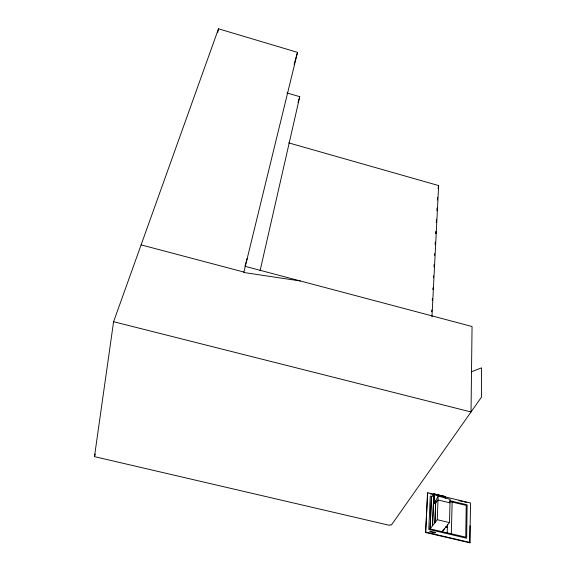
<?xml version="1.0" encoding="UTF-8"?>
<svg xmlns="http://www.w3.org/2000/svg" width="576" height="576" viewBox="0 0 576 576"><rect width="100%" height="100%" fill="white"/><g stroke="black" fill="none" stroke-linecap="round" stroke-linejoin="round"><path stroke-width="0.86" d="M434.743 494.417L427.752 492.746L427.486 493.114L425.628 532.512L469.822 542.815L470.023 525.766M469.822 542.815L470.578 502.985L441.734 496.087M442.152 531.67L449.489 522.576L450.094 499.342L438.163 496.022L435.78 500.681L433.397 503.849L432.518 525.794L433.807 494.071L445.514 496.843M447.221 532.836L447.444 524.83M451.303 533.779L452.146 502.063M445.298 496.793L445.608 496.606L434.297 493.898L433.987 494.323M445.334 498.334L445.385 496.678L434.484 494.1L434.009 498.809M445.558 498.341L445.608 496.606M433.872 502.236L433.822 503.95L434.484 494.1M449.69 501.487L466.222 505.39L465.746 537.12L430.106 528.883L437.256 519.725L438.163 496.022M435.78 500.681L434.894 522.749L435.629 503.086L438.012 500.011L449.993 502.834M433.44 503.791L433.656 502.157M433.728 500.414L433.994 494.114M433.584 503.899L434.297 493.898M431.496 497.196L430.106 528.883L431.41 497.174L433.807 494.071M425.628 532.512L427.752 492.746M431.95 316.937L438.653 185.573L288.684 142.877M431.698 311.746L431.791 309.974M432.295 300.226L432.382 298.454M432.842 289.591L432.936 287.82M433.454 277.668L433.548 275.89M434.009 266.983L434.146 264.319M434.599 255.413L434.693 253.634M435.154 244.728L435.29 242.057M435.852 231.257L435.758 233.042L436.284 232.02M436.313 222.329L436.45 219.65M436.91 210.715L437.047 208.037M437.465 200.002L437.602 197.323M438.062 188.388L438.653 185.573M471.506 371.765L481.536 367.848L481.45 397.166L391.392 525.024L390.06 524.714L389.606 525.355L94.464 456.631L113.594 321.718L218.498 28.8L297.518 52.358L243.799 272.491L300.341 280.973M217.786 32.328L218.498 28.8M260.05 270.857L299.75 96.674L286.891 92.916M294.098 64.368L297.518 52.358M244.966 266.098L247.248 258.372M298.001 102.514L299.75 96.674M94.464 456.631L95.321 454.068M435.722 233.726L436.248 232.697M434.311 502.963L435.766 501.041M434.304 503.316L435.751 501.394M445.385 496.678L445.068 497.095L434.174 494.518M437.256 519.725L449.489 522.576M445.694 526.889L447.372 527.278M445.687 527.155L447.365 527.544M444.578 528.667L442.325 531.454M425.894 532.159L470.124 542.47M436.493 494.834L439.985 495.67M433.793 494.273L445.507 497.074M430.106 493.74L433.598 494.575M458.935 500.623L462.427 501.458M464.17 501.876L466.79 502.502M431.993 496.433L430.279 496.03L428.782 529.387L466.654 538.236L467.129 504.821L449.986 500.731M113.594 321.718L471.024 411.97L472.054 326.506L245.297 266.371M141.113 244.886L243.907 272.059M435.204 532.382L435.175 533.045L429.883 531.806L429.912 531.151L435.204 532.382"/></g></svg>
